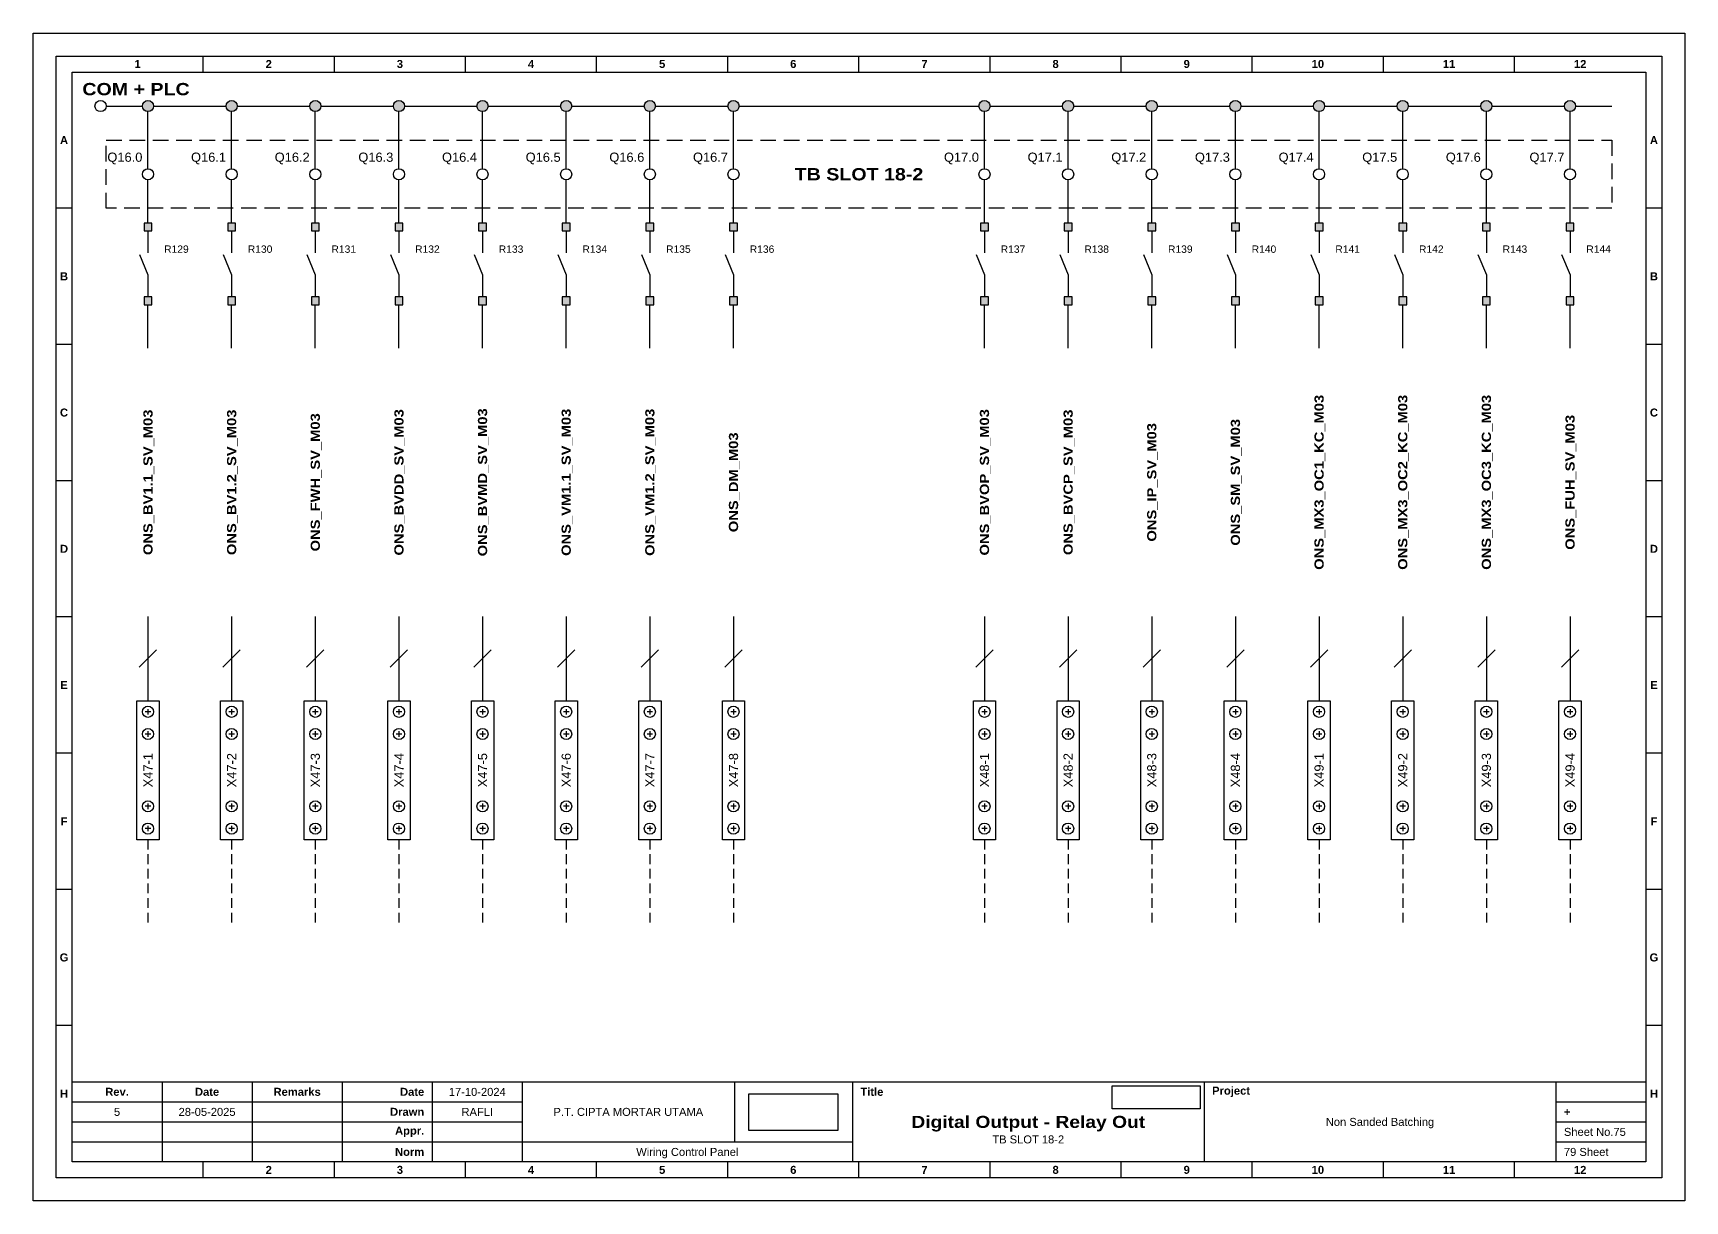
# Model space of a CAD drawing. Header units: millimetres. Extents: x 1512 to 2711, y 1342 to 1994.
# Drawn here: x 1822.1 to 2091.4, y 1341.9 to 1532.4 of the extents above; entities that cross this region are included whole.
import ezdxf
from ezdxf.enums import TextEntityAlignment as Align

# ---------------------------------------------------------------- set-up
doc = ezdxf.new("R2010")
doc.units = ezdxf.units.MM
doc.linetypes.add('HIDDEN', pattern=[9.525, 6.35, -3.175])
doc.styles.add('Bold', font='ariblk.ttf', dxfattribs={"height": 25.4})
doc.styles.get("Standard").update_dxf_attribs({"font": 'arial.ttf'})
picture_1 = doc.add_image_def('image1.png', size_in_pixel=(2048, 847))
picture_2 = doc.add_image_def('image2.png', size_in_pixel=(2092, 542))

# ---------------------------------------------------------------- blocks, each defined once
blk = doc.blocks.new('KOP MU PROJECT')
at = {"color": 6, "ltscale": 50}
for p, q in [((27.74, 184.05), (27.74, 186.66)), ((49.13, 184.05), (49.13, 186.66)), ((70.51, 184.05), (70.51, 186.66)), ((91.89, 184.05), (91.89, 186.66)), ((113.27, 184.05), (113.27, 186.66)), ((134.66, 184.05), (134.66, 186.66)), ((156.04, 184.05), (156.04, 186.66)), ((177.42, 184.05), (177.42, 186.66)), ((198.8, 184.05), (198.8, 186.66)), ((220.19, 184.05), (220.19, 186.66)), ((241.57, 184.05), (241.57, 186.66)), ((6.36, 161.84), (3.75, 161.84)), ((265.59, 161.84), (262.98, 161.84)), ((6.36, 139.63), (3.75, 139.63)), ((265.59, 139.63), (262.98, 139.63)), ((6.36, 117.42), (3.75, 117.42)), ((265.59, 117.42), (262.98, 117.42)), ((6.36, 95.22), (3.75, 95.22)), ((265.59, 95.22), (262.98, 95.22)), ((6.36, 73.01), (3.75, 73.01)), ((265.59, 73.01), (262.98, 73.01)), ((6.36, 50.8), (3.75, 50.8)), ((265.59, 50.8), (262.98, 50.8)), ((6.36, 28.59), (3.75, 28.59)), ((265.59, 28.59), (262.98, 28.59)), ((27.74, 3.75), (27.74, 6.36)), ((49.13, 3.75), (49.13, 6.36)), ((70.51, 3.75), (70.51, 6.36)), ((91.89, 3.75), (91.89, 6.36)), ((113.27, 3.75), (113.27, 6.36)), ((134.66, 3.75), (134.66, 6.36)), ((156.04, 3.75), (156.04, 6.36)), ((177.42, 3.75), (177.42, 6.36)), ((198.8, 3.75), (198.8, 6.36)), ((220.19, 3.75), (220.19, 6.36)), ((241.57, 3.75), (241.57, 6.36))]:
    blk.add_line(p, q, dxfattribs=at)
at = {"ltscale": 50}
for p, q in [((6.36, 19.41), (262.98, 19.41)), ((21.04, 19.41), (21.04, 6.36)), ((35.72, 19.41), (35.72, 6.36)), ((50.41, 19.41), (50.41, 6.36)), ((65.09, 19.41), (65.09, 6.36)), ((79.77, 19.41), (79.77, 6.36)), ((114.35, 19.41), (114.35, 9.62)), ((133.6, 19.41), (133.6, 6.36)), ((190.95, 19.41), (190.95, 6.36)), ((248.3, 19.41), (248.3, 6.36)), ((6.36, 16.15), (79.77, 16.15)), ((248.3, 16.15), (262.98, 16.15)), ((6.36, 12.89), (79.77, 12.89)), ((248.3, 12.89), (262.98, 12.89)), ((6.36, 9.62), (133.6, 9.62)), ((248.3, 9.62), (262.98, 9.62))]:
    blk.add_line(p, q, dxfattribs=at)
at = {"color": 1, "ltscale": 50}
blk.add_lwpolyline([(269.34, 0), (0, 0), (0, 190.41), (269.34, 190.41)], close=True, dxfattribs=at)
at = {"color": 6, "ltscale": 50}
for points in [[(265.59, 3.75), (3.75, 3.75), (3.75, 186.66), (265.59, 186.66)], [(262.98, 6.36), (6.36, 6.36), (6.36, 184.05), (262.98, 184.05)]]:
    blk.add_lwpolyline(points, close=True, dxfattribs=at)
at = {"ltscale": 50, "char_height": 1.305, "attachment_point": 4}
for s, width, heights, insert in [('\\pxqc;{\\fArial|b1|i0|c0|p34;1}', 21.3825, [2.51], (6.36, 185.36)), ('\\pxqc;{\\fArial|b1|i0|c0|p34;2}', 21.3825, [2.51], (27.74, 185.36)), ('\\pxqc;{\\fArial|b1|i0|c0|p34;3}', 21.3825, [2.51], (49.13, 185.36)), ('\\pxqc;{\\fArial|b1|i0|c0|p34;4}', 21.3825, [2.51], (70.51, 185.36)), ('\\pxqc;{\\fArial|b1|i0|c0|p34;5}', 21.3825, [2.51], (91.89, 185.36)), ('\\pxqc;{\\fArial|b1|i0|c0|p34;6}', 21.3825, [2.51], (113.27, 185.36)), ('\\pxqc;{\\fArial|b1|i0|c0|p34;7}', 21.3825, [2.51], (134.66, 185.36)), ('\\pxqc;{\\fArial|b1|i0|c0|p34;8}', 21.3825, [2.51], (156.04, 185.36)), ('\\pxqc;{\\fArial|b1|i0|c0|p34;9}', 21.3825, [2.51], (177.42, 185.36)), ('\\pxqc;{\\fArial|b1|i0|c0|p34;10}', 21.3825, [2.51], (198.8, 185.36)), ('\\pxqc;{\\fArial|b1|i0|c0|p34;11}', 21.3825, [2.51], (220.19, 185.36)), ('\\pxqc;{\\fArial|b1|i0|c0|p34;12}', 21.3825, [2.51], (241.57, 185.36)), ('\\pxqc;{\\fArial|b1|i0|c0|p34;A}', 2.61, [2.51], (3.75, 172.95)), ('\\pxqc;{\\fArial|b1|i0|c0|p34;A}', 2.61, [2.51], (262.98, 172.95)), ('\\pxqc;{\\fArial|b1|i0|c0|p34;B}', 2.61, [2.51], (3.75, 150.74)), ('\\pxqc;{\\fArial|b1|i0|c0|p34;B}', 2.61, [2.51], (262.98, 150.74)), ('\\pxqc;{\\fArial|b1|i0|c0|p34;C}', 2.61, [2.51], (3.75, 128.53)), ('\\pxqc;{\\fArial|b1|i0|c0|p34;C}', 2.61, [2.51], (262.98, 128.53)), ('\\pxqc;{\\fArial|b1|i0|c0|p34;D}', 2.61, [2.51], (3.75, 106.32)), ('\\pxqc;{\\fArial|b1|i0|c0|p34;D}', 2.61, [2.51], (262.98, 106.32)), ('\\pxqc;{\\fArial|b1|i0|c0|p34;E}', 2.61, [2.51], (3.75, 84.11)), ('\\pxqc;{\\fArial|b1|i0|c0|p34;E}', 2.61, [2.51], (262.98, 84.11)), ('\\pxqc;{\\fArial|b1|i0|c0|p34;F}', 2.61, [2.51], (3.75, 61.9)), ('\\pxqc;{\\fArial|b1|i0|c0|p34;F}', 2.61, [2.51], (262.98, 61.9)), ('\\pxqc;{\\fArial|b1|i0|c0|p34;G}', 2.61, [2.51], (3.75, 39.69)), ('\\pxqc;{\\fArial|b1|i0|c0|p34;G}', 2.61, [2.51], (262.98, 39.69)), ('\\pxqc;{\\fArial|b1|i0|c0|p34;H}', 2.61, [2.51], (3.75, 17.47)), ('\\pxqc;{\\fArial|b1|i0|c0|p34;Rev.}', 14.6811, [2.88], (6.36, 17.78)), ('\\pxqc;{\\fArial|b1|i0|c0|p34;Date}', 14.6811, [2.88], (21.04, 17.78)), ('\\pxqc;{\\fArial|b1|i0|c0|p34;Remarks}', 14.6811, [2.88], (35.72, 17.78)), ('\\pxqr;{\\fArial|b1|i0|c0|p34;Date}', 13.3761, [2.88], (50.41, 17.78)), ('\\pxql;{\\fArial|b1|i0|c0|p34;Title}', 50.2419, [2.88], (134.9, 17.78)), ('\\pxql;{\\fArial|b1|i0|c0|p34;Project}', 50.2419, [2.88], (192.25, 17.78)), ('\\pxqc;{\\fArial|b1|i0|c0|p34;H}', 2.61, [2.51], (262.98, 17.47)), ('\\pxqr;{\\fArial|b1|i0|c0|p34;Drawn}', 13.3761, [2.88], (50.41, 14.52)), ('\\pxql;{\\fArial|b1|i0|c0|p34;+}', 14.6811, [2.88], (249.61, 14.52)), ('\\pxqr;{\\fArial|b1|i0|c0|p34;Appr.}', 13.3761, [2.88], (50.41, 11.26)), ('\\pxqr;{\\fArial|b1|i0|c0|p34;Norm}', 13.3761, [2.88], (50.41, 7.99)), ('\\pxqc;{\\fArial|b1|i0|c0|p34;2}', 21.3825, [2.51], (27.74, 5.06)), ('\\pxqc;{\\fArial|b1|i0|c0|p34;3}', 21.3825, [2.51], (49.13, 5.06)), ('\\pxqc;{\\fArial|b1|i0|c0|p34;4}', 21.3825, [2.51], (70.51, 5.06)), ('\\pxqc;{\\fArial|b1|i0|c0|p34;5}', 21.3825, [2.51], (91.89, 5.06)), ('\\pxqc;{\\fArial|b1|i0|c0|p34;6}', 21.3825, [2.51], (113.27, 5.06)), ('\\pxqc;{\\fArial|b1|i0|c0|p34;7}', 21.3825, [2.51], (134.66, 5.06)), ('\\pxqc;{\\fArial|b1|i0|c0|p34;8}', 21.3825, [2.51], (156.04, 5.06)), ('\\pxqc;{\\fArial|b1|i0|c0|p34;9}', 21.3825, [2.51], (177.42, 5.06)), ('\\pxqc;{\\fArial|b1|i0|c0|p34;10}', 21.3825, [2.51], (198.8, 5.06)), ('\\pxqc;{\\fArial|b1|i0|c0|p34;11}', 21.3825, [2.51], (220.19, 5.06)), ('\\pxqc;{\\fArial|b1|i0|c0|p34;12}', 21.3825, [2.51], (241.57, 5.06))]:
    blk.add_mtext_dynamic_manual_height_columns(s, width=width, gutter_width=0.0326, heights=heights, dxfattribs=dict(at, insert=insert))
at = {"ltscale": 50}
for tag, p in [('DATECREATED', (72.43, 17.78)), ('REV', (13.7, 14.52)), ('REVDATE', (28.38, 14.52)), ('REMARKS', (43.06, 14.52)), ('DRAWN', (72.43, 14.52)), ('COMPANY', (97.06, 14.52)), ('PROJECT', (219.62, 12.89)), ('APPR', (72.43, 11.26)), ('NORM', (72.43, 7.99)), ('DRAWINGCATEGORY', (106.68, 7.99)), ('DESCRIPTION', (162.27, 10.03))]:
    blk.add_attdef(tag, text='', height=1.3, dxfattribs=at).set_placement(p, align=Align.MIDDLE_CENTER)
at = {"ltscale": 50, "style": 'Bold'}
blk.add_attdef('TITLE', text='', height=1.96, dxfattribs=at).set_placement((162.27, 12.89), align=Align.MIDDLE_CENTER)
at = {"ltscale": 50}
for tag, p in [('SHEETNUMBER', (249.61, 11.26)), ('TOTALSHEET', (249.61, 7.99))]:
    blk.add_attdef(tag, text='', height=1.3, dxfattribs=at).set_placement(p, align=Align.MIDDLE_LEFT)
image = blk.add_image(picture_1, insert=(116.72, 11.48), size_in_units=(14.5, 6), dxfattribs=at)
image.dxf.flags = 15
image = blk.add_image(picture_2, insert=(175.94, 15.04), size_in_units=(14.36, 3.72), dxfattribs=at)
image.dxf.flags = 15

msp = doc.modelspace()

# ---------------------------------------------------------------- hatches: boundary and pattern name
at = {"true_color": 0x105689}
h = msp.add_hatch(color=146, dxfattribs=at)
h.dxf.hatch_style = 1
h.paths.add_polyline_path([(2073.59, 1520.45, 1), (2071.77, 1520.45, 1)])
h.paths.add_polyline_path([(2059.95, 1520.45, 1), (2058.13, 1520.45, 1)])
h.paths.add_polyline_path([(2046.31, 1520.45, 1), (2044.5, 1520.45, 1)])
h.paths.add_polyline_path([(2032.67, 1520.45, 1), (2030.86, 1520.45, 1)])
h.paths.add_polyline_path([(2019.03, 1520.45, 1), (2017.22, 1520.45, 1)])
h.paths.add_polyline_path([(2005.39, 1520.45, 1), (2003.58, 1520.45, 1)])
h.paths.add_polyline_path([(1991.75, 1520.45, 1), (1989.94, 1520.45, 1)])
h.paths.add_polyline_path([(1978.11, 1520.45, 1), (1976.3, 1520.45, 1)])
h.paths.add_polyline_path([(1937.19, 1520.45, 1), (1935.38, 1520.45, 1)])
h.paths.add_polyline_path([(1923.55, 1520.45, 1), (1921.74, 1520.45, 1)])
h.paths.add_polyline_path([(1909.91, 1520.45, 1), (1908.1, 1520.45, 1)])
h.paths.add_polyline_path([(1896.27, 1520.45, 1), (1894.46, 1520.45, 1)])
h.paths.add_polyline_path([(1882.63, 1520.45, 1), (1880.82, 1520.45, 1)])
h.paths.add_polyline_path([(1868.99, 1520.45, 1), (1867.18, 1520.45, 1)])
h.paths.add_polyline_path([(1855.35, 1520.45, 1), (1853.54, 1520.45, 1)])
h.paths.add_polyline_path([(1841.71, 1520.45, 1), (1839.9, 1520.45, 1)])
h = msp.add_hatch(color=256)
h.dxf.hatch_style = 1
h.paths.add_polyline_path([(1840.17, 1501.38), (1840.17, 1500.1), (1841.45, 1500.1), (1841.45, 1501.38)])
h.paths.add_polyline_path([(1840.17, 1488.05), (1841.45, 1488.05), (1841.45, 1489.33), (1840.17, 1489.33)])
h = msp.add_hatch(color=256)
h.dxf.hatch_style = 1
h.paths.add_polyline_path([(1853.81, 1501.38), (1853.81, 1500.1), (1855.09, 1500.1), (1855.09, 1501.38)])
h.paths.add_polyline_path([(1853.81, 1488.05), (1855.09, 1488.05), (1855.09, 1489.33), (1853.81, 1489.33)])
h = msp.add_hatch(color=256)
h.dxf.hatch_style = 1
h.paths.add_polyline_path([(1867.45, 1501.38), (1867.45, 1500.1), (1868.73, 1500.1), (1868.73, 1501.38)])
h.paths.add_polyline_path([(1867.45, 1488.05), (1868.73, 1488.05), (1868.73, 1489.33), (1867.45, 1489.33)])
h = msp.add_hatch(color=256)
h.dxf.hatch_style = 1
h.paths.add_polyline_path([(1881.09, 1501.38), (1881.09, 1500.1), (1882.37, 1500.1), (1882.37, 1501.38)])
h.paths.add_polyline_path([(1881.09, 1488.05), (1882.37, 1488.05), (1882.37, 1489.33), (1881.09, 1489.33)])
h = msp.add_hatch(color=256)
h.dxf.hatch_style = 1
h.paths.add_polyline_path([(1894.72, 1501.38), (1894.72, 1500.1), (1896, 1500.1), (1896, 1501.38)])
h.paths.add_polyline_path([(1894.72, 1488.05), (1896, 1488.05), (1896, 1489.33), (1894.72, 1489.33)])
h = msp.add_hatch(color=256)
h.dxf.hatch_style = 1
h.paths.add_polyline_path([(1908.36, 1501.38), (1908.36, 1500.1), (1909.64, 1500.1), (1909.64, 1501.38)])
h.paths.add_polyline_path([(1908.36, 1488.05), (1909.64, 1488.05), (1909.64, 1489.33), (1908.36, 1489.33)])
h = msp.add_hatch(color=256)
h.dxf.hatch_style = 1
h.paths.add_polyline_path([(1922, 1501.38), (1922, 1500.1), (1923.28, 1500.1), (1923.28, 1501.38)])
h.paths.add_polyline_path([(1922, 1488.05), (1923.28, 1488.05), (1923.28, 1489.33), (1922, 1489.33)])
h = msp.add_hatch(color=256)
h.dxf.hatch_style = 1
h.paths.add_polyline_path([(1935.64, 1501.38), (1935.64, 1500.1), (1936.92, 1500.1), (1936.92, 1501.38)])
h.paths.add_polyline_path([(1935.64, 1488.05), (1936.92, 1488.05), (1936.92, 1489.33), (1935.64, 1489.33)])
h = msp.add_hatch(color=256)
h.dxf.hatch_style = 1
h.paths.add_polyline_path([(1976.56, 1501.38), (1976.56, 1500.1), (1977.84, 1500.1), (1977.84, 1501.38)])
h.paths.add_polyline_path([(1976.56, 1488.05), (1977.84, 1488.05), (1977.84, 1489.33), (1976.56, 1489.33)])
h = msp.add_hatch(color=256)
h.dxf.hatch_style = 1
h.paths.add_polyline_path([(1990.2, 1501.38), (1990.2, 1500.1), (1991.48, 1500.1), (1991.48, 1501.38)])
h.paths.add_polyline_path([(1990.2, 1488.05), (1991.48, 1488.05), (1991.48, 1489.33), (1990.2, 1489.33)])
h = msp.add_hatch(color=256)
h.dxf.hatch_style = 1
h.paths.add_polyline_path([(2003.84, 1501.38), (2003.84, 1500.1), (2005.12, 1500.1), (2005.12, 1501.38)])
h.paths.add_polyline_path([(2003.84, 1488.05), (2005.12, 1488.05), (2005.12, 1489.33), (2003.84, 1489.33)])
h = msp.add_hatch(color=256)
h.dxf.hatch_style = 1
h.paths.add_polyline_path([(2017.48, 1501.38), (2017.48, 1500.1), (2018.76, 1500.1), (2018.76, 1501.38)])
h.paths.add_polyline_path([(2017.48, 1488.05), (2018.76, 1488.05), (2018.76, 1489.33), (2017.48, 1489.33)])
h = msp.add_hatch(color=256)
h.dxf.hatch_style = 1
h.paths.add_polyline_path([(2031.12, 1501.38), (2031.12, 1500.1), (2032.4, 1500.1), (2032.4, 1501.38)])
h.paths.add_polyline_path([(2031.12, 1488.05), (2032.4, 1488.05), (2032.4, 1489.33), (2031.12, 1489.33)])
h = msp.add_hatch(color=256)
h.dxf.hatch_style = 1
h.paths.add_polyline_path([(2044.76, 1501.38), (2044.76, 1500.1), (2046.04, 1500.1), (2046.04, 1501.38)])
h.paths.add_polyline_path([(2044.76, 1488.05), (2046.04, 1488.05), (2046.04, 1489.33), (2044.76, 1489.33)])
h = msp.add_hatch(color=256)
h.dxf.hatch_style = 1
h.paths.add_polyline_path([(2058.4, 1501.38), (2058.4, 1500.1), (2059.68, 1500.1), (2059.68, 1501.38)])
h.paths.add_polyline_path([(2058.4, 1488.05), (2059.68, 1488.05), (2059.68, 1489.33), (2058.4, 1489.33)])
h = msp.add_hatch(color=256)
h.dxf.hatch_style = 1
h.paths.add_polyline_path([(2072.04, 1501.38), (2072.04, 1500.1), (2073.32, 1500.1), (2073.32, 1501.38)])
h.paths.add_polyline_path([(2072.04, 1488.05), (2073.32, 1488.05), (2073.32, 1489.33), (2072.04, 1489.33)])

# ---------------------------------------------------------------- linework, layer by layer
at = {"color": 146, "true_color": 0x105689}
for p, q in [((1833.99, 1520.45), (1839.9, 1520.45)), ((1840.81, 1510.25), (1840.81, 1519.54)), ((1841.71, 1520.45), (1853.54, 1520.45)), ((1854.45, 1510.25), (1854.45, 1519.54)), ((1855.35, 1520.45), (1867.18, 1520.45)), ((1868.09, 1510.25), (1868.09, 1519.54)), ((1868.99, 1520.45), (1880.82, 1520.45)), ((1881.73, 1510.25), (1881.73, 1519.54)), ((1882.63, 1520.45), (1894.46, 1520.45)), ((1895.36, 1510.25), (1895.36, 1519.54)), ((1896.27, 1520.45), (1908.1, 1520.45)), ((1909, 1510.25), (1909, 1519.54)), ((1909.91, 1520.45), (1921.74, 1520.45)), ((1922.64, 1510.25), (1922.64, 1519.54)), ((1923.55, 1520.45), (1935.38, 1520.45)), ((1936.28, 1510.25), (1936.28, 1519.54)), ((1937.19, 1520.45), (1976.3, 1520.45)), ((1977.2, 1510.25), (1977.2, 1519.54)), ((1978.11, 1520.45), (1989.94, 1520.45)), ((1990.84, 1510.25), (1990.84, 1519.54)), ((1991.75, 1520.45), (2003.58, 1520.45)), ((2004.48, 1510.25), (2004.48, 1519.54)), ((2005.39, 1520.45), (2017.22, 1520.45)), ((2018.12, 1510.25), (2018.12, 1519.54)), ((2019.03, 1520.45), (2030.86, 1520.45)), ((2031.76, 1510.25), (2031.76, 1519.54)), ((2032.67, 1520.45), (2044.5, 1520.45)), ((2045.4, 1510.25), (2045.4, 1519.54)), ((2046.31, 1520.45), (2058.13, 1520.45)), ((2059.04, 1510.25), (2059.04, 1519.54)), ((2059.95, 1520.45), (2071.77, 1520.45)), ((2072.68, 1510.25), (2072.68, 1519.54)), ((2073.59, 1520.45), (2079.5, 1520.45)), ((1840.81, 1501.38), (1840.81, 1508.44)), ((1854.45, 1501.38), (1854.45, 1508.44)), ((1868.09, 1501.38), (1868.09, 1508.44)), ((1881.73, 1501.38), (1881.73, 1508.44)), ((1895.36, 1501.38), (1895.36, 1508.44)), ((1909, 1501.38), (1909, 1508.44)), ((1922.64, 1501.38), (1922.64, 1508.44)), ((1936.28, 1501.38), (1936.28, 1508.44)), ((1977.2, 1501.38), (1977.2, 1508.44)), ((1990.84, 1501.38), (1990.84, 1508.44)), ((2004.48, 1501.38), (2004.48, 1508.44)), ((2018.12, 1501.38), (2018.12, 1508.44)), ((2031.76, 1501.38), (2031.76, 1508.44)), ((2045.4, 1501.38), (2045.4, 1508.44)), ((2059.04, 1501.38), (2059.04, 1508.44)), ((2072.68, 1501.38), (2072.68, 1508.44)), ((1840.81, 1481), (1840.81, 1488.05)), ((1854.45, 1481), (1854.45, 1488.05)), ((1868.09, 1481), (1868.09, 1488.05)), ((1881.73, 1481), (1881.73, 1488.05)), ((1895.36, 1481), (1895.36, 1488.05)), ((1909, 1481), (1909, 1488.05)), ((1922.64, 1481), (1922.64, 1488.05)), ((1936.28, 1481), (1936.28, 1488.05)), ((1977.2, 1481), (1977.2, 1488.05)), ((1990.84, 1481), (1990.84, 1488.05)), ((2004.48, 1481), (2004.48, 1488.05)), ((2018.12, 1481), (2018.12, 1488.05)), ((2031.76, 1481), (2031.76, 1488.05)), ((2045.4, 1481), (2045.4, 1488.05)), ((2059.04, 1481), (2059.04, 1488.05)), ((2072.68, 1481), (2072.68, 1488.05)), ((1840.81, 1437.23), (1840.81, 1423.51)), ((1854.45, 1437.23), (1854.45, 1423.51)), ((1868.09, 1437.23), (1868.09, 1423.51)), ((1881.73, 1437.23), (1881.73, 1423.51)), ((1895.36, 1437.23), (1895.36, 1423.51)), ((1909, 1437.23), (1909, 1423.51)), ((1922.64, 1437.23), (1922.64, 1423.51)), ((1936.28, 1437.23), (1936.28, 1423.51)), ((1977.2, 1437.23), (1977.2, 1423.51)), ((1990.84, 1437.23), (1990.84, 1423.51)), ((2004.48, 1437.23), (2004.48, 1423.51)), ((2018.12, 1437.23), (2018.12, 1423.51)), ((2031.76, 1437.23), (2031.76, 1423.51)), ((2045.4, 1437.23), (2045.4, 1423.51)), ((2059.04, 1437.23), (2059.04, 1423.51)), ((2072.68, 1437.23), (2072.68, 1423.51)), ((1839.39, 1428.96), (1842.22, 1431.79)), ((1853.03, 1428.96), (1855.86, 1431.79)), ((1866.67, 1428.96), (1869.5, 1431.79)), ((1880.31, 1428.96), (1883.14, 1431.79)), ((1893.95, 1428.96), (1896.78, 1431.79)), ((1907.59, 1428.96), (1910.42, 1431.79)), ((1921.23, 1428.96), (1924.06, 1431.79)), ((1934.87, 1428.96), (1937.7, 1431.79)), ((1975.79, 1428.96), (1978.62, 1431.79)), ((1989.43, 1428.96), (1992.26, 1431.79)), ((2003.07, 1428.96), (2005.9, 1431.79)), ((2016.71, 1428.96), (2019.54, 1431.79)), ((2030.35, 1428.96), (2033.18, 1431.79)), ((2043.99, 1428.96), (2046.82, 1431.79)), ((2057.63, 1428.96), (2060.46, 1431.79)), ((2071.27, 1428.96), (2074.1, 1431.79))]:
    msp.add_line(p, q, dxfattribs=at)
at = {"ltscale": 50}
for p, q in [((1840.81, 1500.1), (1840.81, 1496.51)), ((1854.45, 1500.1), (1854.45, 1496.51)), ((1868.09, 1500.1), (1868.09, 1496.51)), ((1881.73, 1500.1), (1881.73, 1496.51)), ((1895.36, 1500.1), (1895.36, 1496.51)), ((1909, 1500.1), (1909, 1496.51)), ((1922.64, 1500.1), (1922.64, 1496.51)), ((1936.28, 1500.1), (1936.28, 1496.51)), ((1977.2, 1500.1), (1977.2, 1496.51)), ((1990.84, 1500.1), (1990.84, 1496.51)), ((2004.48, 1500.1), (2004.48, 1496.51)), ((2018.12, 1500.1), (2018.12, 1496.51)), ((2031.76, 1500.1), (2031.76, 1496.51)), ((2045.4, 1500.1), (2045.4, 1496.51)), ((2059.04, 1500.1), (2059.04, 1496.51)), ((2072.68, 1500.1), (2072.68, 1496.51)), ((1839.43, 1496.24), (1840.81, 1492.92)), ((1853.07, 1496.24), (1854.45, 1492.92)), ((1866.71, 1496.24), (1868.09, 1492.92)), ((1880.35, 1496.24), (1881.73, 1492.92)), ((1893.99, 1496.24), (1895.36, 1492.92)), ((1907.63, 1496.24), (1909, 1492.92)), ((1921.27, 1496.24), (1922.64, 1492.92)), ((1934.91, 1496.24), (1936.28, 1492.92)), ((1975.83, 1496.24), (1977.2, 1492.92)), ((1989.47, 1496.24), (1990.84, 1492.92)), ((2003.11, 1496.24), (2004.48, 1492.92)), ((2016.75, 1496.24), (2018.12, 1492.92)), ((2030.39, 1496.24), (2031.76, 1492.92)), ((2044.03, 1496.24), (2045.4, 1492.92)), ((2057.67, 1496.24), (2059.04, 1492.92)), ((2071.31, 1496.24), (2072.68, 1492.92)), ((1840.81, 1492.92), (1840.81, 1489.33)), ((1854.45, 1492.92), (1854.45, 1489.33)), ((1868.09, 1492.92), (1868.09, 1489.33)), ((1881.73, 1492.92), (1881.73, 1489.33)), ((1895.36, 1492.92), (1895.36, 1489.33)), ((1909, 1492.92), (1909, 1489.33)), ((1922.64, 1492.92), (1922.64, 1489.33)), ((1936.28, 1492.92), (1936.28, 1489.33)), ((1977.2, 1492.92), (1977.2, 1489.33)), ((1990.84, 1492.92), (1990.84, 1489.33)), ((2004.48, 1492.92), (2004.48, 1489.33)), ((2018.12, 1492.92), (2018.12, 1489.33)), ((2031.76, 1492.92), (2031.76, 1489.33)), ((2045.4, 1492.92), (2045.4, 1489.33)), ((2059.04, 1492.92), (2059.04, 1489.33)), ((2072.68, 1492.92), (2072.68, 1489.33))]:
    msp.add_line(p, q, dxfattribs=at)
at = {"color": 6}
for p, q in [((1840.81, 1422.15), (1840.81, 1421.25)), ((1854.45, 1422.15), (1854.45, 1421.25)), ((1868.09, 1422.15), (1868.09, 1421.25)), ((1881.73, 1422.15), (1881.73, 1421.25)), ((1895.36, 1422.15), (1895.36, 1421.25)), ((1909, 1422.15), (1909, 1421.25)), ((1922.64, 1422.15), (1922.64, 1421.25)), ((1936.28, 1422.15), (1936.28, 1421.25)), ((1977.2, 1422.15), (1977.2, 1421.25)), ((1990.84, 1422.15), (1990.84, 1421.25)), ((2004.48, 1422.15), (2004.48, 1421.25)), ((2018.12, 1422.15), (2018.12, 1421.25)), ((2031.76, 1422.15), (2031.76, 1421.25)), ((2045.4, 1422.15), (2045.4, 1421.25)), ((2059.04, 1422.15), (2059.04, 1421.25)), ((2072.68, 1422.15), (2072.68, 1421.25)), ((1841.26, 1421.7), (1840.35, 1421.7)), ((1854.9, 1421.7), (1853.99, 1421.7)), ((1868.54, 1421.7), (1867.63, 1421.7)), ((1882.18, 1421.7), (1881.27, 1421.7)), ((1895.82, 1421.7), (1894.91, 1421.7)), ((1909.46, 1421.7), (1908.55, 1421.7)), ((1923.1, 1421.7), (1922.19, 1421.7)), ((1936.74, 1421.7), (1935.83, 1421.7)), ((1977.66, 1421.7), (1976.75, 1421.7)), ((1991.3, 1421.7), (1990.39, 1421.7)), ((2004.94, 1421.7), (2004.03, 1421.7)), ((2018.58, 1421.7), (2017.67, 1421.7)), ((2032.22, 1421.7), (2031.31, 1421.7)), ((2045.86, 1421.7), (2044.95, 1421.7)), ((2059.49, 1421.7), (2058.59, 1421.7)), ((2073.13, 1421.7), (2072.23, 1421.7)), ((1841.26, 1418.07), (1840.35, 1418.07)), ((1840.81, 1418.53), (1840.81, 1417.62)), ((1854.9, 1418.07), (1853.99, 1418.07)), ((1854.45, 1418.53), (1854.45, 1417.62)), ((1868.54, 1418.07), (1867.63, 1418.07)), ((1868.09, 1418.53), (1868.09, 1417.62)), ((1882.18, 1418.07), (1881.27, 1418.07)), ((1881.73, 1418.53), (1881.73, 1417.62)), ((1895.82, 1418.07), (1894.91, 1418.07)), ((1895.36, 1418.53), (1895.36, 1417.62)), ((1909.46, 1418.07), (1908.55, 1418.07)), ((1909, 1418.53), (1909, 1417.62)), ((1923.1, 1418.07), (1922.19, 1418.07)), ((1922.64, 1418.53), (1922.64, 1417.62)), ((1936.74, 1418.07), (1935.83, 1418.07)), ((1936.28, 1418.53), (1936.28, 1417.62)), ((1977.66, 1418.07), (1976.75, 1418.07)), ((1977.2, 1418.53), (1977.2, 1417.62)), ((1991.3, 1418.07), (1990.39, 1418.07)), ((1990.84, 1418.53), (1990.84, 1417.62)), ((2004.94, 1418.07), (2004.03, 1418.07)), ((2004.48, 1418.53), (2004.48, 1417.62)), ((2018.58, 1418.07), (2017.67, 1418.07)), ((2018.12, 1418.53), (2018.12, 1417.62)), ((2032.22, 1418.07), (2031.31, 1418.07)), ((2031.76, 1418.53), (2031.76, 1417.62)), ((2045.86, 1418.07), (2044.95, 1418.07)), ((2045.4, 1418.53), (2045.4, 1417.62)), ((2059.49, 1418.07), (2058.59, 1418.07)), ((2059.04, 1418.53), (2059.04, 1417.62)), ((2073.13, 1418.07), (2072.23, 1418.07)), ((2072.68, 1418.53), (2072.68, 1417.62)), ((1841.26, 1406.29), (1840.35, 1406.29)), ((1840.81, 1406.74), (1840.81, 1405.83)), ((1854.9, 1406.29), (1853.99, 1406.29)), ((1854.45, 1406.74), (1854.45, 1405.83)), ((1868.54, 1406.29), (1867.63, 1406.29)), ((1868.09, 1406.74), (1868.09, 1405.83)), ((1882.18, 1406.29), (1881.27, 1406.29)), ((1881.73, 1406.74), (1881.73, 1405.83)), ((1895.82, 1406.29), (1894.91, 1406.29)), ((1895.36, 1406.74), (1895.36, 1405.83)), ((1909.46, 1406.29), (1908.55, 1406.29)), ((1909, 1406.74), (1909, 1405.83)), ((1923.1, 1406.29), (1922.19, 1406.29)), ((1922.64, 1406.74), (1922.64, 1405.83)), ((1936.74, 1406.29), (1935.83, 1406.29)), ((1936.28, 1406.74), (1936.28, 1405.83)), ((1977.66, 1406.29), (1976.75, 1406.29)), ((1977.2, 1406.74), (1977.2, 1405.83)), ((1991.3, 1406.29), (1990.39, 1406.29)), ((1990.84, 1406.74), (1990.84, 1405.83)), ((2004.94, 1406.29), (2004.03, 1406.29)), ((2004.48, 1406.74), (2004.48, 1405.83)), ((2018.58, 1406.29), (2017.67, 1406.29)), ((2018.12, 1406.74), (2018.12, 1405.83)), ((2032.22, 1406.29), (2031.31, 1406.29)), ((2031.76, 1406.74), (2031.76, 1405.83)), ((2045.86, 1406.29), (2044.95, 1406.29)), ((2045.4, 1406.74), (2045.4, 1405.83)), ((2059.49, 1406.29), (2058.59, 1406.29)), ((2059.04, 1406.74), (2059.04, 1405.83)), ((2073.13, 1406.29), (2072.23, 1406.29)), ((2072.68, 1406.74), (2072.68, 1405.83)), ((1841.26, 1402.66), (1840.35, 1402.66)), ((1840.81, 1403.11), (1840.81, 1402.21)), ((1854.9, 1402.66), (1853.99, 1402.66)), ((1854.45, 1403.11), (1854.45, 1402.21)), ((1868.54, 1402.66), (1867.63, 1402.66)), ((1868.09, 1403.11), (1868.09, 1402.21)), ((1882.18, 1402.66), (1881.27, 1402.66)), ((1881.73, 1403.11), (1881.73, 1402.21)), ((1895.82, 1402.66), (1894.91, 1402.66)), ((1895.36, 1403.11), (1895.36, 1402.21)), ((1909.46, 1402.66), (1908.55, 1402.66)), ((1909, 1403.11), (1909, 1402.21)), ((1923.1, 1402.66), (1922.19, 1402.66)), ((1922.64, 1403.11), (1922.64, 1402.21)), ((1936.74, 1402.66), (1935.83, 1402.66)), ((1936.28, 1403.11), (1936.28, 1402.21)), ((1977.66, 1402.66), (1976.75, 1402.66)), ((1977.2, 1403.11), (1977.2, 1402.21)), ((1991.3, 1402.66), (1990.39, 1402.66)), ((1990.84, 1403.11), (1990.84, 1402.21)), ((2004.94, 1402.66), (2004.03, 1402.66)), ((2004.48, 1403.11), (2004.48, 1402.21)), ((2018.58, 1402.66), (2017.67, 1402.66)), ((2018.12, 1403.11), (2018.12, 1402.21)), ((2032.22, 1402.66), (2031.31, 1402.66)), ((2031.76, 1403.11), (2031.76, 1402.21)), ((2045.86, 1402.66), (2044.95, 1402.66)), ((2045.4, 1403.11), (2045.4, 1402.21)), ((2059.49, 1402.66), (2058.59, 1402.66)), ((2059.04, 1403.11), (2059.04, 1402.21)), ((2073.13, 1402.66), (2072.23, 1402.66)), ((2072.68, 1403.11), (2072.68, 1402.21))]:
    msp.add_line(p, q, dxfattribs=at)
at = {"color": 146, "linetype": 'HIDDEN', "ltscale": 0.25, "true_color": 0x105689}
for p, q in [((1840.81, 1400.85), (1840.81, 1387.13)), ((1854.45, 1400.85), (1854.45, 1387.13)), ((1868.09, 1400.85), (1868.09, 1387.13)), ((1881.73, 1400.85), (1881.73, 1387.13)), ((1895.36, 1400.85), (1895.36, 1387.13)), ((1909, 1400.85), (1909, 1387.13)), ((1922.64, 1400.85), (1922.64, 1387.13)), ((1936.28, 1400.85), (1936.28, 1387.13)), ((1977.2, 1400.85), (1977.2, 1387.13)), ((1990.84, 1400.85), (1990.84, 1387.13)), ((2004.48, 1400.85), (2004.48, 1387.13)), ((2018.12, 1400.85), (2018.12, 1387.13)), ((2031.76, 1400.85), (2031.76, 1387.13)), ((2045.4, 1400.85), (2045.4, 1387.13)), ((2059.04, 1400.85), (2059.04, 1387.13)), ((2072.68, 1400.85), (2072.68, 1387.13))]:
    msp.add_line(p, q, dxfattribs=at)
at = {"linetype": 'HIDDEN', "ltscale": 0.4}
msp.add_lwpolyline([(1833.99, 1514.89), (2079.5, 1514.89), (2079.5, 1503.79), (1833.99, 1503.79)], close=True, dxfattribs=at)
at = {"ltscale": 500}
for points in [[(1840.17, 1500.1), (1841.45, 1500.1), (1841.45, 1501.38), (1840.17, 1501.38)], [(1853.81, 1500.1), (1855.09, 1500.1), (1855.09, 1501.38), (1853.81, 1501.38)], [(1867.45, 1500.1), (1868.73, 1500.1), (1868.73, 1501.38), (1867.45, 1501.38)], [(1881.09, 1500.1), (1882.37, 1500.1), (1882.37, 1501.38), (1881.09, 1501.38)], [(1894.72, 1500.1), (1896, 1500.1), (1896, 1501.38), (1894.72, 1501.38)], [(1908.36, 1500.1), (1909.64, 1500.1), (1909.64, 1501.38), (1908.36, 1501.38)], [(1922, 1500.1), (1923.28, 1500.1), (1923.28, 1501.38), (1922, 1501.38)], [(1935.64, 1500.1), (1936.92, 1500.1), (1936.92, 1501.38), (1935.64, 1501.38)], [(1976.56, 1500.1), (1977.84, 1500.1), (1977.84, 1501.38), (1976.56, 1501.38)], [(1990.2, 1500.1), (1991.48, 1500.1), (1991.48, 1501.38), (1990.2, 1501.38)], [(2003.84, 1500.1), (2005.12, 1500.1), (2005.12, 1501.38), (2003.84, 1501.38)], [(2017.48, 1500.1), (2018.76, 1500.1), (2018.76, 1501.38), (2017.48, 1501.38)], [(2031.12, 1500.1), (2032.4, 1500.1), (2032.4, 1501.38), (2031.12, 1501.38)], [(2044.76, 1500.1), (2046.04, 1500.1), (2046.04, 1501.38), (2044.76, 1501.38)], [(2058.4, 1500.1), (2059.68, 1500.1), (2059.68, 1501.38), (2058.4, 1501.38)], [(2072.04, 1500.1), (2073.32, 1500.1), (2073.32, 1501.38), (2072.04, 1501.38)], [(1840.17, 1488.05), (1841.45, 1488.05), (1841.45, 1489.33), (1840.17, 1489.33)], [(1853.81, 1488.05), (1855.09, 1488.05), (1855.09, 1489.33), (1853.81, 1489.33)], [(1867.45, 1488.05), (1868.73, 1488.05), (1868.73, 1489.33), (1867.45, 1489.33)], [(1881.09, 1488.05), (1882.37, 1488.05), (1882.37, 1489.33), (1881.09, 1489.33)], [(1894.72, 1488.05), (1896, 1488.05), (1896, 1489.33), (1894.72, 1489.33)], [(1908.36, 1488.05), (1909.64, 1488.05), (1909.64, 1489.33), (1908.36, 1489.33)], [(1922, 1488.05), (1923.28, 1488.05), (1923.28, 1489.33), (1922, 1489.33)], [(1935.64, 1488.05), (1936.92, 1488.05), (1936.92, 1489.33), (1935.64, 1489.33)], [(1976.56, 1488.05), (1977.84, 1488.05), (1977.84, 1489.33), (1976.56, 1489.33)], [(1990.2, 1488.05), (1991.48, 1488.05), (1991.48, 1489.33), (1990.2, 1489.33)], [(2003.84, 1488.05), (2005.12, 1488.05), (2005.12, 1489.33), (2003.84, 1489.33)], [(2017.48, 1488.05), (2018.76, 1488.05), (2018.76, 1489.33), (2017.48, 1489.33)], [(2031.12, 1488.05), (2032.4, 1488.05), (2032.4, 1489.33), (2031.12, 1489.33)], [(2044.76, 1488.05), (2046.04, 1488.05), (2046.04, 1489.33), (2044.76, 1489.33)], [(2058.4, 1488.05), (2059.68, 1488.05), (2059.68, 1489.33), (2058.4, 1489.33)], [(2072.04, 1488.05), (2073.32, 1488.05), (2073.32, 1489.33), (2072.04, 1489.33)]]:
    msp.add_lwpolyline(points, close=True, dxfattribs=at)
at = {"color": 6}
for points in [[(1838.99, 1423.51), (1842.62, 1423.51), (1842.62, 1400.85), (1838.99, 1400.85)], [(1852.63, 1423.51), (1856.26, 1423.51), (1856.26, 1400.85), (1852.63, 1400.85)], [(1866.27, 1423.51), (1869.9, 1423.51), (1869.9, 1400.85), (1866.27, 1400.85)], [(1879.91, 1423.51), (1883.54, 1423.51), (1883.54, 1400.85), (1879.91, 1400.85)], [(1893.55, 1423.51), (1897.18, 1423.51), (1897.18, 1400.85), (1893.55, 1400.85)], [(1907.19, 1423.51), (1910.82, 1423.51), (1910.82, 1400.85), (1907.19, 1400.85)], [(1920.83, 1423.51), (1924.46, 1423.51), (1924.46, 1400.85), (1920.83, 1400.85)], [(1934.47, 1423.51), (1938.1, 1423.51), (1938.1, 1400.85), (1934.47, 1400.85)], [(1975.39, 1423.51), (1979.02, 1423.51), (1979.02, 1400.85), (1975.39, 1400.85)], [(1989.03, 1423.51), (1992.66, 1423.51), (1992.66, 1400.85), (1989.03, 1400.85)], [(2002.67, 1423.51), (2006.3, 1423.51), (2006.3, 1400.85), (2002.67, 1400.85)], [(2016.31, 1423.51), (2019.94, 1423.51), (2019.94, 1400.85), (2016.31, 1400.85)], [(2029.95, 1423.51), (2033.58, 1423.51), (2033.58, 1400.85), (2029.95, 1400.85)], [(2043.59, 1423.51), (2047.22, 1423.51), (2047.22, 1400.85), (2043.59, 1400.85)], [(2057.23, 1423.51), (2060.85, 1423.51), (2060.85, 1400.85), (2057.23, 1400.85)], [(2070.87, 1423.51), (2074.49, 1423.51), (2074.49, 1400.85), (2070.87, 1400.85)]]:
    msp.add_lwpolyline(points, close=True, dxfattribs=at)
at = {"color": 146, "ltscale": 500, "true_color": 0x105689}
for centre in [(1833.08, 1520.45), (1840.81, 1520.45), (1854.45, 1520.45), (1868.09, 1520.45), (1881.73, 1520.45), (1895.36, 1520.45), (1909, 1520.45), (1922.64, 1520.45), (1936.28, 1520.45), (1977.2, 1520.45), (1990.84, 1520.45), (2004.48, 1520.45), (2018.12, 1520.45), (2031.76, 1520.45), (2045.4, 1520.45), (2059.04, 1520.45), (2072.68, 1520.45), (1840.81, 1509.34), (1854.45, 1509.34), (1868.09, 1509.34), (1881.73, 1509.34), (1895.36, 1509.34), (1909, 1509.34), (1922.64, 1509.34), (1936.28, 1509.34), (1977.2, 1509.34), (1990.84, 1509.34), (2004.48, 1509.34), (2018.12, 1509.34), (2031.76, 1509.34), (2045.4, 1509.34), (2059.04, 1509.34), (2072.68, 1509.34)]:
    msp.add_circle(centre, 0.907, dxfattribs=at)
at = {"color": 6, "ltscale": 500}
for centre in [(1840.81, 1421.7), (1854.45, 1421.7), (1868.09, 1421.7), (1881.73, 1421.7), (1895.36, 1421.7), (1909, 1421.7), (1922.64, 1421.7), (1936.28, 1421.7), (1977.2, 1421.7), (1990.84, 1421.7), (2004.48, 1421.7), (2018.12, 1421.7), (2031.76, 1421.7), (2045.4, 1421.7), (2059.04, 1421.7), (2072.68, 1421.7), (1840.81, 1418.07), (1854.45, 1418.07), (1868.09, 1418.07), (1881.73, 1418.07), (1895.36, 1418.07), (1909, 1418.07), (1922.64, 1418.07), (1936.28, 1418.07), (1977.2, 1418.07), (1990.84, 1418.07), (2004.48, 1418.07), (2018.12, 1418.07), (2031.76, 1418.07), (2045.4, 1418.07), (2059.04, 1418.07), (2072.68, 1418.07), (1840.81, 1406.29), (1854.45, 1406.29), (1868.09, 1406.29), (1881.73, 1406.29), (1895.36, 1406.29), (1909, 1406.29), (1922.64, 1406.29), (1936.28, 1406.29), (1977.2, 1406.29), (1990.84, 1406.29), (2004.48, 1406.29), (2018.12, 1406.29), (2031.76, 1406.29), (2045.4, 1406.29), (2059.04, 1406.29), (2072.68, 1406.29), (1840.81, 1402.66), (1854.45, 1402.66), (1868.09, 1402.66), (1881.73, 1402.66), (1895.36, 1402.66), (1909, 1402.66), (1922.64, 1402.66), (1936.28, 1402.66), (1977.2, 1402.66), (1990.84, 1402.66), (2004.48, 1402.66), (2018.12, 1402.66), (2031.76, 1402.66), (2045.4, 1402.66), (2059.04, 1402.66), (2072.68, 1402.66)]:
    msp.add_circle(centre, 0.907, dxfattribs=at)

# ---------------------------------------------------------------- block references
msp.add_blockref('KOP MU PROJECT', (1822.07, 1341.95)).add_auto_attribs({'DESCRIPTION': 'TB SLOT 18-2', 'TITLE': 'Digital Output - Relay Out', 'PROJECT': 'Non Sanded Batching', 'COMPANY': 'P.T. CIPTA MORTAR UTAMA', 'DRAWINGCATEGORY': 'Wiring Control Panel', 'DRAWN': 'RAFLI', 'DATECREATED': '17-10-2024', 'REVDATE': '28-05-2025', 'REV': '5', 'SHEETNUMBER': 'Sheet No.75', 'TOTALSHEET': '79 Sheet'})

# ---------------------------------------------------------------- texts
at = {"ltscale": 500, "style": 'Bold'}
msp.add_text('COM + PLC', height=2, dxfattribs=at).set_placement((1830.11, 1523.22), align=Align.MIDDLE_LEFT)
at = {"ltscale": 500}
for s, p in [('Q16.0', (1839.9, 1512.12)), ('Q16.1', (1853.54, 1512.12)), ('Q16.2', (1867.18, 1512.12)), ('Q16.3', (1880.82, 1512.12)), ('Q16.4', (1894.46, 1512.12)), ('Q16.5', (1908.1, 1512.12)), ('Q16.6', (1921.74, 1512.12)), ('Q16.7', (1935.38, 1512.12)), ('Q17.0', (1976.3, 1512.12)), ('Q17.1', (1989.94, 1512.12)), ('Q17.2', (2003.58, 1512.12)), ('Q17.3', (2017.22, 1512.12)), ('Q17.4', (2030.86, 1512.12)), ('Q17.5', (2044.5, 1512.12)), ('Q17.6', (2058.13, 1512.12)), ('Q17.7', (2071.77, 1512.12))]:
    msp.add_text(s, height=1.5, dxfattribs=at).set_placement(p, align=Align.MIDDLE_RIGHT)
at = {"ltscale": 500, "style": 'Bold'}
msp.add_text('TB SLOT 18-2', height=2, dxfattribs=at).set_placement((1956.74, 1509.34), align=Align.MIDDLE_CENTER)
at = {"ltscale": 500}
for s, p in [('R129', (1843.45, 1497.13)), ('R130', (1857.09, 1497.13)), ('R131', (1870.73, 1497.13)), ('R132', (1884.37, 1497.13)), ('R133', (1898.01, 1497.13)), ('R134', (1911.65, 1497.13)), ('R135', (1925.29, 1497.13)), ('R136', (1938.93, 1497.13)), ('R137', (1979.85, 1497.13)), ('R138', (1993.49, 1497.13)), ('R139', (2007.13, 1497.13)), ('R140', (2020.77, 1497.13)), ('R141', (2034.41, 1497.13)), ('R142', (2048.05, 1497.13)), ('R143', (2061.69, 1497.13)), ('R144', (2075.33, 1497.13))]:
    msp.add_text(s, height=1.2, dxfattribs=at).set_placement(p, align=Align.MIDDLE_LEFT)
at = {"ltscale": 500, "style": 'Bold'}
for s, p in [('ONS_BV1.1_SV_M03', (1840.81, 1459.11)), ('ONS_BV1.2_SV_M03', (1854.45, 1459.11)), ('ONS_BVDD_SV_M03', (1881.73, 1459.11)), ('ONS_BVMD_SV_M03', (1895.36, 1459.11)), ('ONS_VM1.1_SV_M03', (1909, 1459.11)), ('ONS_VM1.2_SV_M03', (1922.64, 1459.11)), ('ONS_BVOP_SV_M03', (1977.2, 1459.11)), ('ONS_BVCP_SV_M03', (1990.84, 1459.11)), ('ONS_MX3_OC1_KC_M03', (2031.76, 1459.11)), ('ONS_MX3_OC2_KC_M03', (2045.4, 1459.11)), ('ONS_MX3_OC3_KC_M03', (2059.04, 1459.11)), ('ONS_FWH_SV_M03', (1868.09, 1459.11)), ('ONS_IP_SV_M03', (2004.48, 1459.11)), ('ONS_SM_SV_M03', (2018.12, 1459.11)), ('ONS_FUH_SV_M03', (2072.68, 1459.11)), ('ONS_DM_M03', (1936.28, 1459.11))]:
    msp.add_text(s, height=1.5, rotation=90, dxfattribs=at).set_placement(p, align=Align.MIDDLE_CENTER)
at = {"ltscale": 500}
for s, p in [('X47-1', (1840.81, 1412.18)), ('X47-2', (1854.45, 1412.18)), ('X47-3', (1868.09, 1412.18)), ('X47-4', (1881.73, 1412.18)), ('X47-5', (1895.36, 1412.18)), ('X47-6', (1909, 1412.18)), ('X47-7', (1922.64, 1412.18)), ('X47-8', (1936.28, 1412.18)), ('X48-1', (1977.2, 1412.18)), ('X48-2', (1990.84, 1412.18)), ('X48-3', (2004.48, 1412.18)), ('X48-4', (2018.12, 1412.18)), ('X49-1', (2031.76, 1412.18)), ('X49-2', (2045.4, 1412.18)), ('X49-3', (2059.04, 1412.18)), ('X49-4', (2072.68, 1412.18))]:
    msp.add_text(s, height=1.5, rotation=90, dxfattribs=at).set_placement(p, align=Align.MIDDLE_CENTER)

doc.saveas('drawing.dxf')
